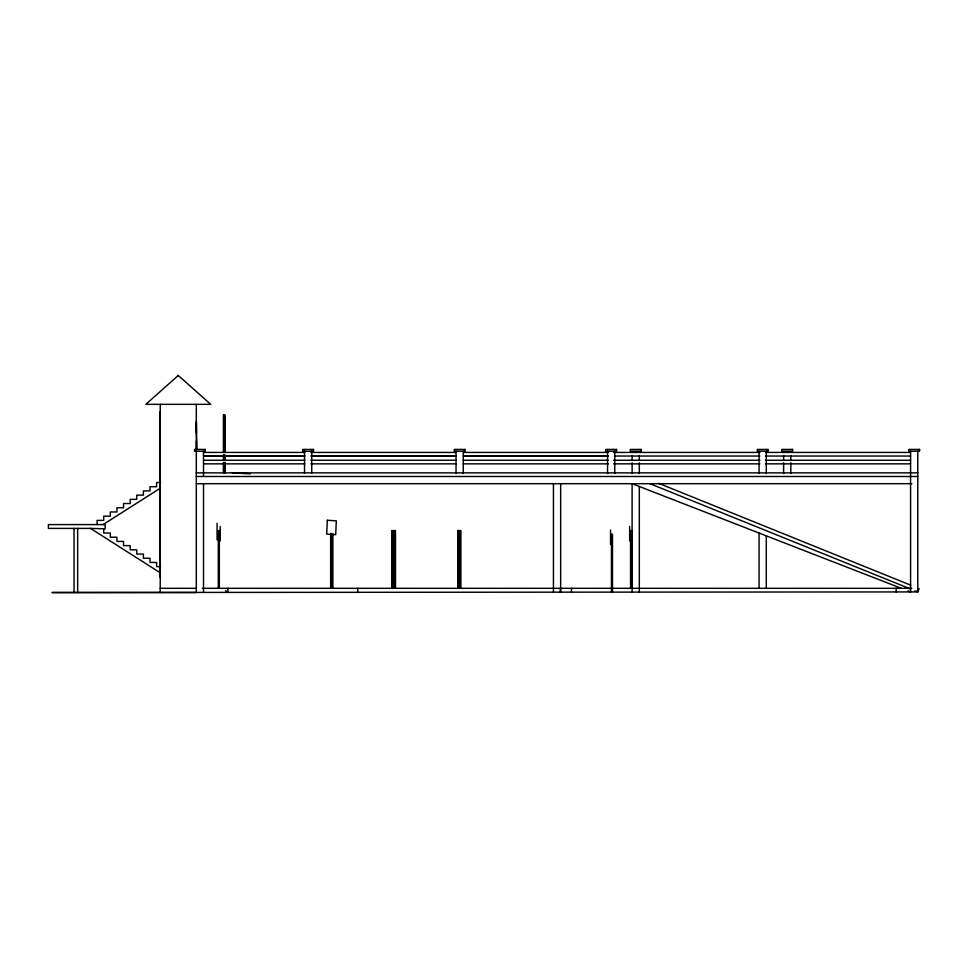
<?xml version="1.0" encoding="UTF-8"?>
<svg xmlns="http://www.w3.org/2000/svg" width="968" height="968" viewBox="0 0 968 968"><rect width="100%" height="100%" fill="white"/><g stroke="black" fill="none" stroke-linecap="round" stroke-linejoin="round"><path stroke-width="1.45" d="M919.152 588.58L917.797 591.92L52.006 592.525L196.31 592.525L196.31 451.233M103.08 524.583L159.768 488.513M160.228 411.545L160.228 577.497M196.31 421.165L196.903 449.237M203.522 452.431L304.835 452.431M310.788 452.431L456.037 452.431M463.382 452.431L608.424 452.431M613.555 452.431L759.88 452.431M765.543 452.431L910.585 452.431M456.037 455.976L310.885 455.976L455.831 456.037M463.539 455.976L607.553 455.976M463.382 456.037L608.424 456.037M614.462 456.037L759.88 456.037M765.543 456.037L910.585 456.037M203.522 460.248L304.835 460.248M310.788 460.248L456.037 460.248M463.261 460.248L608.424 460.248M613.555 460.248L759.88 460.248M765.543 460.248L910.585 460.248M203.522 463.853L304.835 463.853M310.788 463.853L456.037 463.853M463.261 463.853L608.424 463.853M613.555 463.853L759.88 463.853M765.543 463.853L910.585 463.853M196.31 472.88L917.797 472.88M196.31 476.486L917.797 476.486M160.591 482.5L156.622 482.5L156.622 486.71L150.016 486.71L150.016 490.909L143.397 490.909L143.397 495.12L136.778 495.12L136.778 499.331L130.172 499.331L130.172 503.541L123.553 503.541L123.553 507.752L116.947 507.752L116.947 511.963L110.328 511.963L110.328 516.162L103.709 516.162L103.709 520.373L97.102 520.373L97.102 524.583M196.31 483.697L911.929 483.697M90.484 528.395L48.4 528.395L48.4 524.583L105.137 524.583L105.137 528.794L90.484 528.395L159.986 572.62M160.591 566.667L156.622 566.667L156.622 562.456L150.016 562.456L150.016 558.258L143.397 558.258L143.397 554.047L136.778 554.047L136.778 549.836L130.172 549.836L130.172 545.625L123.553 545.625L123.553 541.414L116.947 541.414L116.947 537.216L110.328 537.216L110.328 533.005L103.709 533.005L103.709 528.794M160.228 588.314L196.31 588.314M202.312 588.314L911.747 588.314M232.381 472.88L250.313 473.8M901.305 588.314L632.104 483.697L632.104 591.92M907.923 590.891L910.585 591.92L910.585 451.233M658.663 483.322L910.743 585.18M649.964 483.697L910.585 589.004M914.99 590.795L917.797 591.92L917.797 451.233M225.471 590.722L227.867 591.92L227.867 588.314M896.15 588.314L896.15 591.92M790.832 455.565L790.832 460.139M790.832 462.777L790.832 473.509M783.62 455.565L783.62 460.139M783.62 462.777L783.62 473.509M766.281 451.233L766.281 473.509M766.281 535.631L766.281 588.314M759.069 451.233L759.069 473.509M759.069 532.63L759.069 588.314M639.316 455.517L639.316 460.308M639.316 462.777L639.316 473.509M639.316 486.505L639.316 591.92M632.104 455.565L632.104 460.139M632.104 462.777L632.104 473.509M631.608 588.314L631.608 530.597L630.555 530.597L630.555 588.314M629.648 526.459L629.648 540.894M614.765 451.233L614.765 473.509M612.49 591.92L612.49 534.203L611.437 534.203L611.437 591.92M610.542 530.065L610.542 544.5M607.553 451.233L607.553 473.509M571.483 588.314L571.483 591.92M560.654 483.697L560.654 591.92M560.363 588.314L560.363 591.92M553.442 483.697L553.442 591.92M463.261 451.233L463.261 473.509M460.744 588.314L460.744 530.597L457.949 530.597L457.949 588.314M460.441 530.597L460.441 588.314M460.175 530.597L460.175 588.314M459.207 530.597L459.207 588.314M458.917 530.597L458.917 588.314M458.638 530.597L458.638 588.314M458.517 530.597L458.517 588.314M458.251 530.597L458.251 588.314M456.037 451.233L456.037 473.509M395.488 588.314L395.488 530.597L391.725 530.597L391.725 588.314M395.186 530.597L395.186 588.314M394.92 530.597L394.92 588.314M393.94 530.597L393.94 588.314M393.661 530.597L393.661 588.314M393.383 530.597L393.262 588.314M392.282 530.597L392.282 588.314M392.016 530.597L392.016 588.314M357.736 588.314L357.736 591.92M332.726 533.562L332.726 588.314M332.423 533.562L332.423 588.314M332.169 533.562L332.169 588.314M331.189 533.562L331.189 588.314M330.911 533.562L330.911 588.314M330.62 533.562L330.62 588.314M311.744 451.233L311.744 472.88M304.533 451.233L304.533 472.88M224.915 452.153L224.915 415.163L223.402 415.163L223.402 452.153M224.915 455.117L224.915 459.558M224.915 462.522L224.915 472.88M224.757 415.163L224.757 452.153M224.757 455.117L224.757 459.558M224.757 462.522L224.757 472.88M224.455 415.163L224.455 452.153M224.455 455.117L224.455 459.558M224.455 462.522L224.455 472.88M223.862 415.163L223.862 452.153M223.862 455.117L223.862 459.558M223.862 462.522L223.862 472.88M223.705 415.163L223.705 452.153M223.705 455.117L223.705 459.558M223.705 462.522L223.705 472.88M223.402 455.117L223.402 459.558M223.402 462.522L223.402 472.88M220.232 526.459L220.232 540.894M219.337 588.314L219.337 530.597L218.284 530.597L218.284 588.314M217.074 523.252L217.074 539.914M203.522 451.233L203.522 476.486M203.522 483.697L203.522 591.92M196.395 422.774L196.395 433.023M196.395 440.755L196.395 449.43M196.31 404.334L196.31 450.326M160.228 404.334L160.228 592.525M77.646 528.395L77.646 592.525M74.04 528.395L74.04 592.525M327.305 520.264L326.7 534.082L335.702 534.687L336.319 520.869L327.305 520.264M178.269 375.475L145.805 404.334L210.734 404.334L178.269 375.475M205.325 449.43L194.507 449.43L194.507 451.233L205.325 451.233L205.325 449.43M313.547 449.43L302.73 449.43L302.73 451.233L313.547 451.233L313.547 449.43M465.064 449.43L454.234 449.43L454.234 451.233L465.064 451.233L465.064 449.43M616.58 449.43L605.75 449.43L605.75 451.233L616.58 451.233L616.58 449.43M641.119 449.43L630.301 449.43L630.301 451.233L641.119 451.233L641.119 449.43M768.084 449.43L757.266 449.43L757.266 451.233L768.084 451.233L768.084 449.43M792.635 449.43L781.817 449.43L781.817 451.233L792.635 451.233L792.635 449.43M919.6 449.43L908.783 449.43L908.783 451.233L919.6 451.233L919.6 449.43M304.835 455.976L203.522 455.976L304.751 456.037"/></g></svg>
